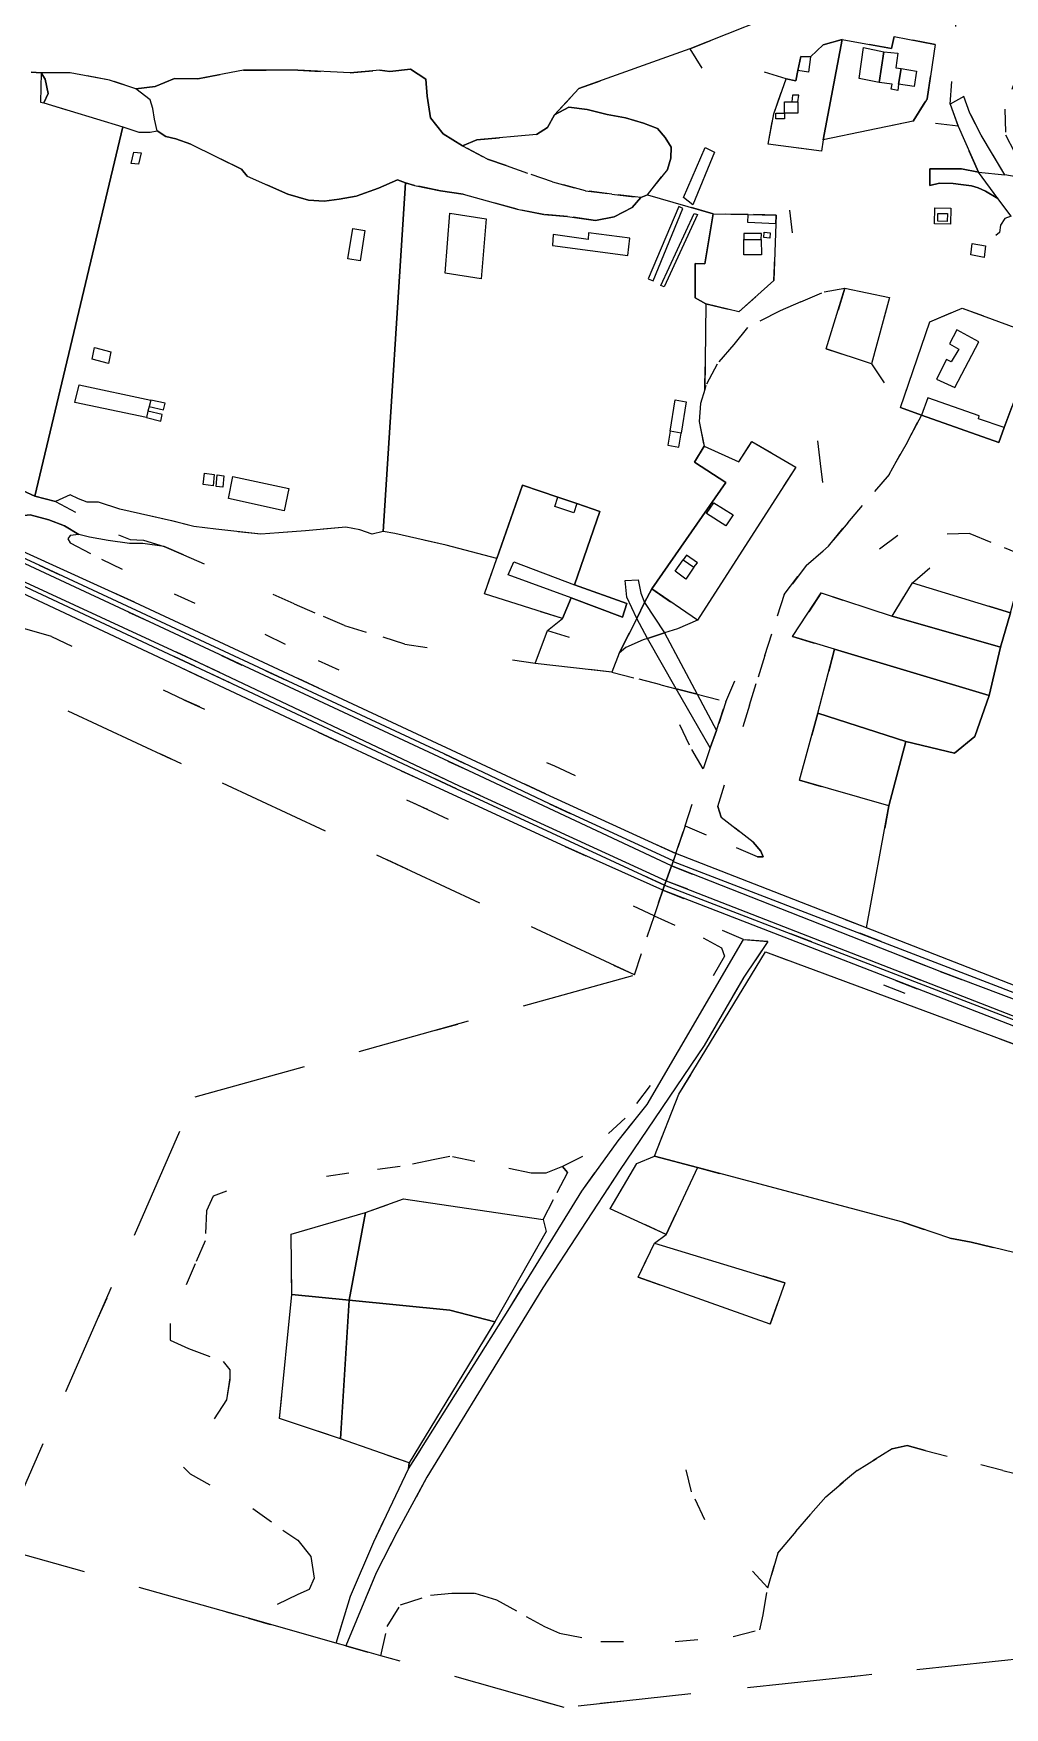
# Model space of a CAD drawing. Extents: x -14.1 to 15.6, y -19 to 8.9.
# Drawn here: x -7.19 to -2.91, y -12.36 to -4.99 of the extents above; entities that cross this region are included whole.
import ezdxf

# ---------------------------------------------------------------- set-up
doc = ezdxf.new("R2010")
doc.units = 0
doc.header["$MEASUREMENT"] = 0
doc.linetypes.add('DASHED', pattern=[0.75, 0.5, -0.25])
doc.linetypes.add('DOT', pattern=[1, 0, -1])
doc.layers.get('0').update_dxf_attribs({"linetype": 'CONTINUOUS'})

msp = doc.modelspace()

# ---------------------------------------------------------------- linework, layer by layer
at = {"color": 7, "linetype": 'DOT'}
for points in [[(-2.6318, -4.2537), (-2.7698, -4.5777), (-2.8438, -4.7517), (-2.8568, -4.7817), (-2.8628, -4.7977), (-2.8198, -4.8157), (-2.8368, -4.8727), (-2.8638, -4.9607), (-2.8488, -5.0187), (-2.8468, -5.1417), (-2.9118, -5.3237), (-2.9078, -5.4367), (-2.8688, -5.5127), (-2.8608, -5.6207), (-2.9118, -5.6117), (-3.0158, -5.4377), (-3.0648, -5.3407), (-3.0918, -5.2677), (-3.1518, -5.3017), (-3.1218, -4.8587), (-2.8468, -4.0017)], [(-4.2978, -5.0577), (-3.9718, -4.9277), (-3.9218, -4.8197), (-3.6528, -4.8097), (-3.1218, -4.8587), (-3.1518, -5.3017), (-3.1168, -5.3977), (-3.3148, -5.3757), (-3.2538, -5.2777), (-3.2178, -5.0387), (-3.3978, -5.0027), (-3.4108, -5.0557), (-3.6268, -5.0167), (-3.7108, -5.0397), (-3.7668, -5.0927), (-3.8098, -5.0917), (-3.8218, -5.1527), (-3.8308, -5.1977), (-3.8738, -5.1897)], [(-4.2978, -5.0577), (-3.8588, -5.7677), (-3.8098, -6.1707), (-3.9008, -6.2107), (-4.0438, -6.2837), (-4.1048, -6.3597), (-4.1778, -6.4457), (-4.2268, -6.5397), (-4.2318, -6.5567), (-4.2268, -6.1807), (-4.0818, -6.2157), (-3.9278, -6.0777), (-3.9188, -5.8277), (-3.9178, -5.7897), (-4.0408, -5.7867), (-4.1948, -5.7837), (-4.4848, -5.6997), (-4.3968, -5.5887), (-4.3818, -5.5387), (-4.3798, -5.4897), (-4.4058, -5.4477), (-4.4408, -5.4077), (-4.5018, -5.3847), (-4.5808, -5.3607), (-4.6618, -5.3467), (-4.7498, -5.3247), (-4.8308, -5.3147), (-4.8928, -5.3477), (-4.7858, -5.2327)], [(-4.5138, -5.7117), (-4.5518, -5.7557), (-4.6308, -5.7967), (-4.7128, -5.8127), (-4.8358, -5.7957), (-4.9408, -5.7867), (-5.0578, -5.7637), (-5.2958, -5.6967), (-5.3948, -5.6827), (-5.5098, -5.6587), (-5.5498, -5.6467), (-5.5848, -5.6347), (-5.6678, -5.6707), (-5.7658, -5.7057), (-5.8418, -5.7197), (-5.9068, -5.7287), (-5.9768, -5.7237), (-6.0678, -5.6967), (-6.2458, -5.6177), (-6.2708, -5.5867), (-6.4938, -5.4777), (-6.5608, -5.4537), (-6.6038, -5.4437), (-6.6428, -5.4187), (-6.6538, -5.3677), (-6.6618, -5.3207), (-6.6738, -5.2817), (-6.7368, -5.2337), (-6.6518, -5.2227), (-6.5668, -5.1877), (-6.4638, -5.1897), (-6.2628, -5.1517), (-6.0228, -5.1517), (-5.7928, -5.1637), (-5.6618, -5.1517), (-5.6178, -5.1577), (-5.5268, -5.1467), (-5.4598, -5.1917), (-5.4538, -5.2657), (-5.4398, -5.3617), (-5.3838, -5.4317), (-5.2988, -5.4847), (-5.1878, -5.5427), (-5.1068, -5.5707), (-4.9018, -5.6437), (-4.7578, -5.6827), (-4.6418, -5.6967)], [(-7.1408, -5.2947), (-6.7938, -5.4007), (-6.7228, -5.4237), (-6.6738, -5.4247), (-6.6428, -5.4187), (-6.6538, -5.3677), (-6.6618, -5.3207), (-6.6738, -5.2817), (-6.7368, -5.2337), (-6.8528, -5.1947), (-7.0248, -5.1627), (-7.1528, -5.1627), (-7.1358, -5.1907), (-7.1228, -5.2537)], [(-4.8928, -5.3477), (-4.8308, -5.3147), (-4.7498, -5.3247), (-4.6618, -5.3467), (-4.5808, -5.3607), (-4.5018, -5.3847), (-4.4408, -5.4077), (-4.4058, -5.4477), (-4.3798, -5.4897), (-4.3818, -5.5387), (-4.3968, -5.5887), (-4.4848, -5.6997), (-4.5138, -5.7117), (-4.6418, -5.6967), (-4.7578, -5.6827), (-4.9018, -5.6437), (-5.1068, -5.5707), (-5.1878, -5.5427), (-5.2988, -5.4847), (-5.2358, -5.4577), (-4.9728, -5.4347), (-4.9248, -5.4037)], [(-3.8098, -6.1707), (-3.7068, -6.1277), (-3.6158, -6.1117), (-3.6978, -6.3787), (-3.4978, -6.4437), (-3.3708, -6.6367), (-3.2788, -6.6697), (-3.3418, -6.7907), (-3.4208, -6.9307), (-3.6028, -7.1437), (-3.6878, -7.2467), (-3.7858, -7.3327), (-3.8828, -7.4597), (-3.9678, -7.7277), (-4.0348, -7.9467), (-4.1748, -8.3927), (-4.1598, -8.4397), (-4.0198, -8.5507), (-3.9848, -8.5897), (-3.9758, -8.6147), (-3.9998, -8.6147), (-4.3178, -8.4787), (-4.2088, -8.1347), (-4.1798, -8.0587), (-4.1398, -7.9317), (-3.7128, -6.9667), (-3.7228, -6.8827)], [(-3.8098, -6.1707), (-3.9008, -6.2107), (-4.0438, -6.2837), (-4.1048, -6.3597), (-4.1778, -6.4457), (-4.2268, -6.5397), (-4.2318, -6.5567), (-4.2508, -6.6187), (-4.2568, -6.6977), (-4.2348, -6.8067), (-4.0828, -6.8757), (-4.0248, -6.7857), (-3.8308, -6.8987), (-4.2648, -7.5727), (-4.3518, -7.6107), (-4.4088, -7.6287), (-4.4848, -7.6527), (-4.5038, -7.6587), (-4.5798, -7.6927), (-4.6088, -7.7177), (-4.6408, -7.8017), (-4.4248, -7.8577), (-4.3578, -7.8747), (-4.2658, -7.8987), (-4.1398, -7.9317), (-3.7128, -6.9667), (-3.7228, -6.8827)], [(-4.4018, -8.7197), (-4.4088, -8.7397), (-5.3248, -8.3157), (-6.4768, -7.7757), (-7.5678, -7.2647), (-8.5748, -6.7937), (-9.1418, -6.5287), (-9.1398, -6.5077), (-7.5578, -7.2507), (-6.4588, -7.7587), (-5.3138, -8.3017)], [(-9.1438, -6.5767), (-8.8508, -6.7067), (-7.5318, -7.3157), (-5.9338, -8.0657), (-5.5678, -8.2357), (-4.8468, -8.5697), (-4.4168, -8.7617), (-4.4358, -8.8167), (-4.4548, -8.8737), (-5.4518, -8.4057), (-6.5248, -7.9237), (-7.1078, -7.6447), (-7.2568, -7.6007), (-7.8518, -7.2967), (-8.1998, -7.1267), (-8.5978, -6.9197), (-8.9138, -6.7747), (-9.1498, -6.6767)], [(-9.1498, -6.6767), (-8.9138, -6.7747), (-8.5978, -6.9197), (-8.1998, -7.1267), (-7.8518, -7.2967), (-7.2568, -7.6007), (-7.1078, -7.6447), (-6.5248, -7.9237), (-5.4518, -8.4057), (-4.4548, -8.8737), (-4.5418, -9.1347), (-8.3978, -7.3377), (-9.1668, -6.9797)], [(-7.2318, -7.0027), (-7.1808, -7.0267), (-7.0898, -7.0507), (-6.8128, -7.1967), (-6.7608, -7.2177), (-6.7028, -7.2207), (-6.6118, -7.2487), (-6.7058, -7.2357), (-6.7638, -7.2357), (-6.8578, -7.2217), (-6.9408, -7.2067), (-6.9878, -7.1957), (-7.0498, -7.1567), (-7.1188, -7.1317), (-7.2018, -7.1097), (-7.2638, -7.1167), (-7.3218, -7.1497), (-7.3848, -7.2007), (-7.5658, -7.1187), (-7.5028, -7.0907), (-7.3038, -7.0217)], [(-5.1478, -7.3017), (-5.3708, -7.2427), (-5.5958, -7.1907), (-5.6478, -7.1817), (-5.6968, -7.1937), (-5.7508, -7.1757), (-5.8118, -7.1637), (-5.9888, -7.1787), (-6.1068, -7.1877), (-6.1858, -7.1937), (-6.3838, -7.1727), (-6.4808, -7.1607), (-6.5788, -7.1357), (-6.8068, -7.0847), (-6.9008, -7.0537), (-6.9498, -7.0537), (-6.9888, -7.0387), (-7.0258, -7.0207), (-7.0898, -7.0507), (-6.8128, -7.1967), (-6.7608, -7.2177), (-6.7028, -7.2207), (-6.6118, -7.2487), (-6.5268, -7.2847), (-6.0398, -7.5007), (-5.8178, -7.5957), (-5.5528, -7.6777), (-4.9788, -7.7637), (-4.9248, -7.6177), (-4.8588, -7.5657), (-5.2018, -7.4567)], [(-4.3708, -8.6317), (-4.3788, -8.6537), (-5.2708, -8.2367), (-6.6768, -7.5807), (-7.6188, -7.1417), (-7.5968, -7.1317), (-7.1618, -7.3307), (-5.3798, -8.1607), (-4.9158, -8.3817), (-4.3708, -8.6317)], [(-4.3178, -8.4787), (-4.3598, -8.5997), (-4.9338, -8.3377), (-6.7418, -7.4937), (-7.3848, -7.2007), (-7.3218, -7.1497), (-7.2638, -7.1167), (-7.2018, -7.1097), (-7.1188, -7.1317), (-7.0498, -7.1567), (-6.9878, -7.1957), (-7.0248, -7.1997), (-7.0358, -7.2147), (-7.0248, -7.2327), (-6.8868, -7.3047), (-6.5678, -7.4567), (-6.1688, -7.6347), (-5.9338, -7.7507), (-4.8938, -8.2147)], [(-6.6118, -7.2487), (-6.7058, -7.2357), (-6.7638, -7.2357), (-6.8578, -7.2217), (-6.9408, -7.2067), (-6.9878, -7.1957), (-7.0248, -7.1997), (-7.0358, -7.2147), (-7.0248, -7.2327), (-6.8868, -7.3047), (-6.5678, -7.4567), (-6.1688, -7.6347), (-5.9338, -7.7507), (-4.8938, -8.2147), (-4.3178, -8.4787), (-4.2388, -8.2277), (-4.2998, -8.1237), (-4.4248, -7.8577), (-4.6408, -7.8017), (-4.9788, -7.7637), (-5.5528, -7.6777), (-5.8178, -7.5957), (-6.0398, -7.5007), (-6.5268, -7.2847)], [(-3.7198, -7.4527), (-3.4078, -7.5557), (-3.3178, -7.4077), (-3.3178, -7.4077), (-3.0658, -7.1907), (-3.3828, -7.1997)], [(-3.0658, -7.1907), (-2.8198, -7.2917), (-2.8868, -7.5407), (-3.3178, -7.4077)], [(-4.4658, -7.4347), (-4.2648, -7.5727), (-4.3518, -7.6107), (-4.4088, -7.6287), (-4.4848, -7.6527), (-4.5038, -7.6587), (-4.5798, -7.6927), (-4.6088, -7.7177), (-4.5318, -7.5657), (-4.4968, -7.4947)], [(-4.9248, -7.6177), (-4.6088, -7.7177), (-4.6408, -7.8017), (-4.9788, -7.7637)], [(-4.4248, -7.8577), (-4.3578, -7.8747), (-4.2658, -7.8987), (-4.1398, -7.9317), (-4.1798, -8.0587), (-4.2088, -8.1347), (-4.2388, -8.2277), (-4.2998, -8.1237)], [(-4.3788, -8.6537), (-3.1958, -9.1197), (-2.3008, -9.4567), (-1.4648, -9.7637), (-0.9438, -9.9297), (-0.6608, -10.0077), (-0.6548, -9.9837), (-1.0068, -9.8887), (-1.1258, -9.8527), (-1.4958, -9.7247), (-2.4298, -9.3827), (-4.3718, -8.6347)], [(-4.4168, -8.7617), (-2.7808, -9.3957), (-1.9908, -9.6977), (-1.4298, -9.9017), (-1.1588, -10.0017), (-0.9558, -10.0617), (-0.6938, -10.1277), (-0.7118, -10.1957), (-1.2918, -9.9917), (-3.9548, -8.9877), (-4.0618, -8.9787), (-4.4358, -8.8167)], [(-4.4018, -8.7197), (-2.8268, -9.3337), (-2.0638, -9.6217), (-1.2948, -9.9017), (-1.0928, -9.9677), (-0.6798, -10.0757), (-0.6848, -10.0957), (-0.7298, -10.0857), (-1.1178, -9.9837), (-1.3368, -9.9137), (-2.2548, -9.5687), (-2.7338, -9.3847), (-4.4088, -8.7397)], [(-4.4358, -8.8167), (-4.4548, -8.8737), (-4.2388, -8.9717), (-4.1588, -9.0157), (-4.1448, -9.0517), (-4.4728, -9.6207), (-4.5818, -9.7657), (-4.7708, -9.9337), (-4.8588, -9.9777), (-4.8368, -10.0047), (-4.9438, -10.2117), (-4.9308, -10.2647), (-5.1558, -10.6617), (-5.5328, -11.2827), (-5.5358, -11.3087), (-5.0908, -10.6007), (-4.7738, -10.0867), (-4.6138, -9.8647), (-4.4858, -9.7047), (-4.0618, -8.9787)], [(-7.3448, -11.6547), (-6.4758, -9.6717), (-4.5418, -9.1347), (-4.4548, -8.8737), (-4.2388, -8.9717), (-4.1588, -9.0157), (-4.1448, -9.0517), (-4.4728, -9.6207), (-4.5818, -9.7657), (-4.7708, -9.9337), (-4.8588, -9.9777), (-4.9318, -10.0067), (-4.9968, -10.0067), (-5.2448, -9.9557), (-5.3538, -9.9337), (-5.4198, -9.9477), (-5.5728, -9.9777), (-5.7988, -10.0067), (-6.3378, -10.0867), (-6.3958, -10.1087), (-6.4248, -10.1737), (-6.4318, -10.3047), (-6.4758, -10.4067), (-6.5848, -10.6697), (-6.5848, -10.7427), (-6.5048, -10.7787), (-6.3518, -10.8367), (-6.3228, -10.8737), (-6.3228, -10.9087), (-6.3228, -10.9167), (-6.3378, -11.0047), (-6.5268, -11.3017), (-6.4978, -11.3307), (-6.2208, -11.4837), (-6.0898, -11.5787), (-6.0238, -11.6227), (-5.9658, -11.6947), (-5.9518, -11.7897), (-5.9728, -11.8407), (-6.0238, -11.8627), (-6.2408, -11.9667)], [(-6.2408, -11.9667), (-5.8548, -12.0757), (-5.7908, -11.8697), (-5.6888, -11.6297), (-5.5358, -11.3087), (-5.5328, -11.2827), (-5.8358, -11.1767), (-6.1038, -11.0877), (-6.0498, -10.5417), (-6.0528, -10.2757), (-5.7248, -10.1807), (-5.5588, -10.1207), (-4.9438, -10.2117), (-4.8368, -10.0047), (-4.8588, -9.9777), (-4.9318, -10.0067), (-4.9968, -10.0067), (-5.2448, -9.9557), (-5.3538, -9.9337), (-5.4198, -9.9477), (-5.5728, -9.9777), (-5.7988, -10.0067), (-6.3378, -10.0867), (-6.3958, -10.1087), (-6.4248, -10.1737), (-6.4318, -10.3047), (-6.4758, -10.4067), (-6.5848, -10.6697), (-6.5848, -10.7427), (-6.5048, -10.7787), (-6.3518, -10.8367), (-6.3228, -10.8737), (-6.3228, -10.9087), (-6.3378, -11.0047), (-6.5268, -11.3017), (-6.4978, -11.3307), (-6.2208, -11.4837), (-6.0898, -11.5787), (-6.0238, -11.6227), (-5.9658, -11.6947), (-5.9518, -11.7897), (-5.9728, -11.8407), (-6.0238, -11.8627)]]:
    msp.add_lwpolyline(points, close=True, dxfattribs=at)
at = {"color": 7, "linetype": 'Continuous'}
for points in [[(-3.9718, -4.9277), (-4.2978, -5.0577), (-4.7858, -5.2327), (-4.8928, -5.3477), (-4.9248, -5.4037), (-4.9728, -5.4347), (-5.2358, -5.4577), (-5.2988, -5.4847), (-5.3838, -5.4317), (-5.4398, -5.3617), (-5.4538, -5.2657), (-5.4598, -5.1917), (-5.5268, -5.1467), (-5.6178, -5.1577), (-5.6618, -5.1517), (-5.7928, -5.1637), (-6.0228, -5.1517), (-6.2628, -5.1517), (-6.4638, -5.1897), (-6.5668, -5.1877), (-6.6518, -5.2227), (-6.7368, -5.2337), (-6.8528, -5.1947), (-7.0248, -5.1627), (-7.1528, -5.1627), (-7.1968, -5.1607)], [(-3.9718, -4.9277), (-4.2978, -5.0577), (-4.7858, -5.2327), (-4.8928, -5.3477), (-4.9248, -5.4037), (-4.9728, -5.4347), (-5.2358, -5.4577), (-5.2988, -5.4847), (-5.3838, -5.4317), (-5.4398, -5.3617), (-5.4538, -5.2657), (-5.4598, -5.1917), (-5.5268, -5.1467), (-5.6178, -5.1577), (-5.6618, -5.1517), (-5.7928, -5.1637), (-6.0228, -5.1517), (-6.2628, -5.1517), (-6.4638, -5.1897), (-6.5668, -5.1877), (-6.6518, -5.2227), (-6.7368, -5.2337), (-6.8528, -5.1947), (-7.0248, -5.1627), (-7.1528, -5.1627), (-7.1968, -5.1607)], [(-7.1968, -5.1607), (-7.1528, -5.1627), (-7.1558, -5.2927), (-7.1408, -5.2947), (-6.7938, -5.4007), (-7.1808, -7.0267), (-7.2318, -7.0027)], [(-7.1968, -5.1607), (-7.1528, -5.1627), (-7.1558, -5.2927), (-7.1408, -5.2947), (-6.7938, -5.4007), (-7.1808, -7.0267), (-7.2318, -7.0027)], [(-2.8828, -5.7947), (-2.9418, -5.7157), (-3.0278, -5.5997), (-2.9118, -5.6117)]]:
    msp.add_lwpolyline(points, dxfattribs=at)
for points in [[(-3.6268, -5.0167), (-3.4108, -5.0557), (-3.3978, -5.0027), (-3.2178, -5.0387), (-3.2538, -5.2777), (-3.3148, -5.3757), (-3.7108, -5.4587)], [(-3.6268, -5.0167), (-3.4108, -5.0557), (-3.3978, -5.0027), (-3.2178, -5.0387), (-3.2538, -5.2777), (-3.3148, -5.3757), (-3.7108, -5.4587)], [(-3.7668, -5.0927), (-3.7108, -5.0397), (-3.6268, -5.0167), (-3.7108, -5.4587), (-3.7188, -5.5077), (-3.9538, -5.4767), (-3.9288, -5.3437), (-3.8738, -5.1897), (-3.8308, -5.1977), (-3.8218, -5.1527), (-3.8098, -5.0917)], [(-3.7668, -5.0927), (-3.7108, -5.0397), (-3.6268, -5.0167), (-3.7108, -5.4587), (-3.7188, -5.5077), (-3.9538, -5.4767), (-3.9288, -5.3437), (-3.8738, -5.1897), (-3.8308, -5.1977), (-3.8218, -5.1527), (-3.8098, -5.0917)], [(-3.5328, -5.0517), (-3.4438, -5.0707), (-3.4638, -5.2057), (-3.5518, -5.1877)], [(-3.4438, -5.0707), (-3.3818, -5.0767), (-3.3908, -5.1417), (-3.3678, -5.1447), (-3.3788, -5.2137), (-3.3828, -5.2407), (-3.4118, -5.2347), (-3.4078, -5.2137), (-3.4638, -5.2057)], [(-3.8098, -5.0917), (-3.7668, -5.0927), (-3.7758, -5.1597), (-3.8218, -5.1527)], [(-3.3678, -5.1447), (-3.2998, -5.1557), (-3.3098, -5.2237), (-3.3788, -5.2137)], [(-7.1528, -5.1627), (-7.1558, -5.2927), (-7.1408, -5.2947), (-7.1228, -5.2537), (-7.1358, -5.1907)], [(-3.8808, -5.2907), (-3.8488, -5.2907), (-3.8218, -5.2907), (-3.8218, -5.3407), (-3.8808, -5.3407)], [(-3.8488, -5.2907), (-3.8218, -5.2907), (-3.8188, -5.2617), (-3.8458, -5.2617)], [(-2.9118, -5.6117), (-3.0158, -5.4377), (-3.0648, -5.3407), (-3.0918, -5.2677), (-3.1518, -5.3017), (-3.1168, -5.3977), (-3.0278, -5.5997)], [(-3.9188, -5.3407), (-3.8808, -5.3407), (-3.8808, -5.3657), (-3.9188, -5.3657)], [(-6.7938, -5.4007), (-6.7228, -5.4237), (-6.6738, -5.4247), (-6.6428, -5.4187), (-6.6038, -5.4437), (-6.5608, -5.4537), (-6.4938, -5.4777), (-6.2708, -5.5867), (-6.2458, -5.6177), (-6.0678, -5.6967), (-5.9768, -5.7237), (-5.9068, -5.7287), (-5.8418, -5.7197), (-5.7658, -5.7057), (-5.6678, -5.6707), (-5.5848, -5.6347), (-5.5498, -5.6467), (-5.6478, -7.1817), (-5.6968, -7.1937), (-5.7508, -7.1757), (-5.8118, -7.1637), (-5.9888, -7.1787), (-6.1068, -7.1877), (-6.1858, -7.1937), (-6.3838, -7.1727), (-6.4808, -7.1607), (-6.5788, -7.1357), (-6.8068, -7.0847), (-6.9008, -7.0537), (-6.9498, -7.0537), (-6.9888, -7.0387), (-7.0258, -7.0207), (-7.0898, -7.0507), (-7.1808, -7.0267)], [(-6.7938, -5.4007), (-6.7228, -5.4237), (-6.6738, -5.4247), (-6.6428, -5.4187), (-6.6038, -5.4437), (-6.5608, -5.4537), (-6.4938, -5.4777), (-6.2708, -5.5867), (-6.2458, -5.6177), (-6.0678, -5.6967), (-5.9768, -5.7237), (-5.9068, -5.7287), (-5.8418, -5.7197), (-5.7658, -5.7057), (-5.6678, -5.6707), (-5.5848, -5.6347), (-5.5498, -5.6467), (-5.6478, -7.1817), (-5.6968, -7.1937), (-5.7508, -7.1757), (-5.8118, -7.1637), (-5.9888, -7.1787), (-6.1068, -7.1877), (-6.1858, -7.1937), (-6.3838, -7.1727), (-6.4808, -7.1607), (-6.5788, -7.1357), (-6.8068, -7.0847), (-6.9008, -7.0537), (-6.9498, -7.0537), (-6.9888, -7.0387), (-7.0258, -7.0207), (-7.0898, -7.0507), (-7.1808, -7.0267)], [(-6.7448, -5.5117), (-6.7128, -5.5147), (-6.7248, -5.5647), (-6.7568, -5.5617)], [(-4.2308, -5.4917), (-4.1888, -5.5127), (-4.2848, -5.7437), (-4.3258, -5.7117)], [(-3.0278, -5.5997), (-3.1018, -5.5857), (-3.1568, -5.5857), (-3.2408, -5.5857), (-3.2408, -5.6587), (-3.1988, -5.6487), (-3.1388, -5.6497), (-3.1048, -5.6547), (-3.0588, -5.6607), (-3.0288, -5.6697), (-2.9958, -5.6837), (-2.9418, -5.7157)], [(-5.5498, -5.6467), (-5.5098, -5.6587), (-5.3948, -5.6827), (-5.2958, -5.6967), (-5.0578, -5.7637), (-4.9408, -5.7867), (-4.8358, -5.7957), (-4.7128, -5.8127), (-4.6308, -5.7967), (-4.5518, -5.7557), (-4.5138, -5.7117), (-4.4848, -5.6997), (-4.1948, -5.7837), (-4.2318, -6.0047), (-4.2738, -6.0027), (-4.2748, -6.1537), (-4.2268, -6.1807), (-4.2318, -6.5567), (-4.2508, -6.6187), (-4.2568, -6.6977), (-4.2348, -6.8067), (-4.2778, -6.8777), (-4.1388, -6.9667), (-4.4658, -7.4347), (-4.4968, -7.4947), (-4.5318, -7.5657), (-4.6088, -7.7177), (-4.6408, -7.8017), (-4.9788, -7.7637), (-4.9248, -7.6177), (-4.8588, -7.5657), (-4.8208, -7.4747), (-4.5938, -7.5597), (-4.5758, -7.4997), (-4.8048, -7.4177), (-4.6938, -7.0937), (-4.7948, -7.0597), (-4.8788, -7.0307), (-5.0348, -6.9777), (-5.1478, -7.3017), (-5.3708, -7.2427), (-5.5958, -7.1907), (-5.6478, -7.1817)], [(-5.5498, -5.6467), (-5.5098, -5.6587), (-5.3948, -5.6827), (-5.2958, -5.6967), (-5.0578, -5.7637), (-4.9408, -5.7867), (-4.8358, -5.7957), (-4.7128, -5.8127), (-4.6308, -5.7967), (-4.5518, -5.7557), (-4.5138, -5.7117), (-4.4848, -5.6997), (-4.1948, -5.7837), (-4.2318, -6.0047), (-4.2738, -6.0027), (-4.2748, -6.1537), (-4.2268, -6.1807), (-4.2318, -6.5567), (-4.2508, -6.6187), (-4.2568, -6.6977), (-4.2348, -6.8067), (-4.2778, -6.8777), (-4.1388, -6.9667), (-4.4658, -7.4347), (-4.4968, -7.4947), (-4.5318, -7.5657), (-4.6088, -7.7177), (-4.6408, -7.8017), (-4.9788, -7.7637), (-4.9248, -7.6177), (-4.8588, -7.5657), (-4.8208, -7.4747), (-4.5938, -7.5597), (-4.5758, -7.4997), (-4.8048, -7.4177), (-4.6938, -7.0937), (-4.7948, -7.0597), (-4.8788, -7.0307), (-5.0348, -6.9777), (-5.1478, -7.3017), (-5.3708, -7.2427), (-5.5958, -7.1907), (-5.6478, -7.1817)], [(-5.3538, -5.7807), (-5.1938, -5.8057), (-5.2158, -6.0697), (-5.3748, -6.0447)], [(-4.3458, -5.7517), (-4.4808, -6.0707), (-4.4598, -6.0787), (-4.3288, -5.7597)], [(-4.2788, -5.7817), (-4.2648, -5.7867), (-4.4108, -6.1047), (-4.4258, -6.0987)], [(-4.1948, -5.7837), (-4.0408, -5.7867), (-3.9178, -5.7897), (-3.9188, -5.8277), (-3.9278, -6.0777), (-4.0818, -6.2157), (-4.2268, -6.1807), (-4.2748, -6.1537), (-4.2738, -6.0027), (-4.2318, -6.0047)], [(-4.1948, -5.7837), (-4.0408, -5.7867), (-3.9178, -5.7897), (-3.9188, -5.8277), (-3.9278, -6.0777), (-4.0818, -6.2157), (-4.2268, -6.1807), (-4.2748, -6.1537), (-4.2738, -6.0027), (-4.2318, -6.0047)], [(-4.0408, -5.7867), (-3.9178, -5.7897), (-3.9188, -5.8277), (-4.0428, -5.8217)], [(-3.2188, -5.7577), (-3.1488, -5.7587), (-3.1498, -5.8297), (-3.2208, -5.8277)], [(-3.2188, -5.7577), (-3.1488, -5.7587), (-3.1498, -5.8297), (-3.2208, -5.8277)], [(-3.2058, -5.7827), (-3.1638, -5.7827), (-3.1648, -5.8177), (-3.2068, -5.8167)], [(-5.7818, -5.8487), (-5.7278, -5.8577), (-5.7488, -5.9907), (-5.8038, -5.9817)], [(-4.9018, -5.9237), (-4.5708, -5.9677), (-4.5618, -5.8917), (-4.7438, -5.8677), (-4.7458, -5.8967), (-4.8988, -5.8747)], [(-4.0608, -5.8967), (-3.9838, -5.8967), (-3.9818, -5.8707), (-4.0598, -5.8707)], [(-3.9708, -5.8647), (-3.9438, -5.8677), (-3.9458, -5.8917), (-3.9728, -5.8887)], [(-4.0608, -5.8967), (-3.9838, -5.8967), (-3.9818, -5.9647), (-4.0598, -5.9647)], [(-3.0548, -5.9147), (-2.9958, -5.9247), (-3.0018, -5.9757), (-3.0608, -5.9647)], [(-3.6158, -6.1117), (-3.4188, -6.1527), (-3.4978, -6.4437), (-3.6978, -6.3787)], [(-3.6158, -6.1117), (-3.4188, -6.1527), (-3.4978, -6.4437), (-3.6978, -6.3787)], [(-3.0988, -6.1987), (-2.8078, -6.3057), (-2.8488, -6.4197), (-2.8088, -6.4407), (-2.9138, -6.7247), (-2.9378, -6.7907), (-3.2788, -6.6697), (-3.3708, -6.6367), (-3.2408, -6.2587)], [(-3.0988, -6.1987), (-2.8078, -6.3057), (-2.8488, -6.4197), (-2.8088, -6.4407), (-2.9138, -6.7247), (-2.9378, -6.7907), (-3.2788, -6.6697), (-3.3708, -6.6367), (-3.2408, -6.2587)], [(-3.1308, -6.5487), (-3.0258, -6.3477), (-3.1228, -6.2947), (-3.1548, -6.3557), (-3.1138, -6.3797), (-3.1478, -6.4357), (-3.1688, -6.4257), (-3.2128, -6.5117)], [(-6.9178, -6.3727), (-6.8458, -6.3907), (-6.8568, -6.4427), (-6.9288, -6.4237)], [(-4.3788, -8.6537), (-5.2708, -8.2367), (-6.6768, -7.5807), (-7.6188, -7.1417), (-7.6908, -7.1167), (-8.9198, -6.5367), (-9.1358, -6.4387), (-9.1398, -6.5077), (-7.5578, -7.2507), (-6.4588, -7.7587), (-5.3138, -8.3017), (-4.4018, -8.7197)], [(-4.4088, -8.7397), (-4.4168, -8.7617), (-4.8468, -8.5697), (-5.5678, -8.2357), (-5.9338, -8.0657), (-7.5318, -7.3157), (-8.8508, -6.7067), (-9.1438, -6.5767), (-9.1418, -6.5287), (-8.5748, -6.7937), (-7.5678, -7.2647), (-6.4768, -7.7757), (-5.3248, -8.3157)], [(-6.9858, -6.5367), (-6.6708, -6.6037), (-6.6778, -6.6317), (-6.6828, -6.6527), (-6.6898, -6.6807), (-7.0048, -6.6147)], [(-6.6708, -6.6037), (-6.6778, -6.6317), (-6.6148, -6.6467), (-6.6078, -6.6177)], [(-4.3628, -6.6027), (-4.3138, -6.6117), (-4.3358, -6.7497), (-4.3838, -6.7407)], [(-3.2788, -6.6697), (-2.9378, -6.7907), (-2.9138, -6.7247), (-3.0268, -6.6857), (-3.0238, -6.6727), (-3.2508, -6.5937)], [(-6.6828, -6.6527), (-6.6898, -6.6807), (-6.6268, -6.6967), (-6.6208, -6.6677)], [(-4.3358, -6.7497), (-4.3838, -6.7407), (-4.3948, -6.8027), (-4.3458, -6.8117)], [(-4.0248, -6.7857), (-3.8308, -6.8987), (-4.2648, -7.5727), (-4.4658, -7.4347), (-4.1388, -6.9667), (-4.2778, -6.8777), (-4.2348, -6.8067), (-4.0828, -6.8757)], [(-4.0248, -6.7857), (-3.8308, -6.8987), (-4.2648, -7.5727), (-4.4658, -7.4347), (-4.1388, -6.9667), (-4.2778, -6.8777), (-4.2348, -6.8067), (-4.0828, -6.8757)], [(-6.4338, -6.9257), (-6.3908, -6.9307), (-6.3958, -6.9817), (-6.4398, -6.9757)], [(-6.3778, -6.9327), (-6.3488, -6.9367), (-6.3538, -6.9867), (-6.3828, -6.9837)], [(-6.3088, -6.9397), (-6.0628, -6.9927), (-6.0828, -7.0907), (-6.3288, -7.0367)], [(-5.0348, -6.9777), (-4.8788, -7.0307), (-4.7948, -7.0597), (-4.6938, -7.0937), (-4.8048, -7.4177), (-4.5758, -7.4997), (-4.5938, -7.5597), (-4.8208, -7.4747), (-4.8588, -7.5657), (-5.2018, -7.4567), (-5.1478, -7.3017)], [(-5.0348, -6.9777), (-4.8788, -7.0307), (-4.7948, -7.0597), (-4.6938, -7.0937), (-4.8048, -7.4177), (-4.5758, -7.4997), (-4.5938, -7.5597), (-4.8208, -7.4747), (-4.8588, -7.5657), (-5.2018, -7.4567), (-5.1478, -7.3017)], [(-4.8788, -7.0307), (-4.7948, -7.0597), (-4.8078, -7.1007), (-4.8918, -7.0727)], [(-4.1918, -7.0557), (-4.1068, -7.1097), (-4.1398, -7.1577), (-4.2248, -7.1027)], [(-4.3708, -8.6317), (-4.9158, -8.3817), (-5.3798, -8.1607), (-7.1618, -7.3307), (-7.5968, -7.1317), (-7.5658, -7.1187), (-7.3848, -7.2007), (-6.7418, -7.4937), (-4.9338, -8.3377), (-4.3598, -8.5997)], [(-2.8198, -7.2917), (-2.7028, -7.2187), (-2.6288, -7.1957), (-2.4338, -7.2197), (-1.8138, -7.3957), (-0.9188, -7.6757), (-0.1768, -7.8887), (0.2162, -7.9847), (-0.5948, -9.7577), (-0.6468, -9.9527), (-1.1508, -9.8147), (-1.7078, -9.6177), (-2.3588, -9.3807), (-3.5198, -8.9277), (-3.4218, -8.3907), (-3.3478, -8.1067), (-3.1328, -8.1577), (-3.0438, -8.0847), (-2.9798, -7.9037), (-2.9308, -7.6917), (-2.8868, -7.5407)], [(-4.3268, -7.3067), (-4.2798, -7.3397), (-4.2648, -7.3197), (-4.3118, -7.2867)], [(-4.8048, -7.4177), (-4.5758, -7.4997), (-4.5938, -7.5597), (-4.8208, -7.4747), (-5.0968, -7.3737), (-5.0728, -7.3157)], [(-4.3268, -7.3067), (-4.2798, -7.3397), (-4.3148, -7.3917), (-4.3618, -7.3577)], [(-4.4968, -7.4947), (-4.5318, -7.5657), (-4.5748, -7.4717), (-4.5828, -7.3987), (-4.5248, -7.3957), (-4.5138, -7.4537)], [(-3.3178, -7.4077), (-2.8868, -7.5407), (-2.9308, -7.6917), (-3.4078, -7.5557)], [(-3.3178, -7.4077), (-2.8868, -7.5407), (-2.9308, -7.6917), (-3.4078, -7.5557)], [(-4.5318, -7.5657), (-4.4968, -7.4947), (-4.4088, -7.6287), (-4.4848, -7.6527)], [(-2.9308, -7.6917), (-2.9798, -7.9037), (-3.6608, -7.7007), (-3.8458, -7.6447), (-3.7198, -7.4527), (-3.4078, -7.5557)], [(-2.9308, -7.6917), (-2.9798, -7.9037), (-3.6608, -7.7007), (-3.8458, -7.6447), (-3.7198, -7.4527), (-3.4078, -7.5557)], [(-4.4848, -7.6527), (-4.4088, -7.6287), (-4.2658, -7.8987), (-4.3578, -7.8747)], [(-3.6608, -7.7007), (-2.9798, -7.9037), (-3.0438, -8.0847), (-3.1328, -8.1577), (-3.3478, -8.1067), (-3.7338, -7.9827)], [(-3.6608, -7.7007), (-2.9798, -7.9037), (-3.0438, -8.0847), (-3.1328, -8.1577), (-3.3478, -8.1067), (-3.7338, -7.9827)], [(-4.3578, -7.8747), (-4.2658, -7.8987), (-4.1798, -8.0587), (-4.2088, -8.1347)], [(-3.7338, -7.9827), (-3.3478, -8.1067), (-3.4218, -8.3907), (-3.8158, -8.2767)], [(-3.7338, -7.9827), (-3.3478, -8.1067), (-3.4218, -8.3907), (-3.8158, -8.2767)], [(-0.6548, -9.9837), (-0.6468, -9.9527), (-1.1508, -9.8147), (-1.7078, -9.6177), (-2.3588, -9.3807), (-3.5198, -8.9277), (-4.3598, -8.5997), (-4.3718, -8.6347), (-2.4298, -9.3827), (-1.4958, -9.7247), (-1.1258, -9.8527), (-1.0068, -9.8887)], [(-0.6608, -10.0077), (-0.9438, -9.9297), (-1.4648, -9.7637), (-2.3008, -9.4567), (-3.1958, -9.1197), (-4.3788, -8.6537), (-4.4018, -8.7197), (-2.8268, -9.3337), (-2.0638, -9.6217), (-1.2948, -9.9017), (-1.0928, -9.9677), (-0.6798, -10.0757)], [(-0.6848, -10.0957), (-0.6938, -10.1277), (-0.9558, -10.0617), (-1.1588, -10.0017), (-1.4298, -9.9017), (-1.9908, -9.6977), (-2.7808, -9.3957), (-4.4168, -8.7617), (-4.4088, -8.7397), (-2.7338, -9.3847), (-2.2548, -9.5687), (-1.3368, -9.9137), (-1.1178, -9.9837), (-0.7298, -10.0857)], [(-4.0618, -8.9787), (-3.9548, -8.9877), (-4.0598, -9.1437), (-4.2348, -9.4447), (-4.6068, -9.9957), (-4.9448, -10.5127), (-5.4548, -11.3457), (-5.5868, -11.5887), (-5.6778, -11.7667), (-5.8118, -12.0887), (-5.8548, -12.0757), (-5.7908, -11.8697), (-5.6888, -11.6297), (-5.5358, -11.3087), (-5.0908, -10.6007), (-4.7738, -10.0867), (-4.6138, -9.8647), (-4.4858, -9.7047)], [(-3.9648, -9.0327), (-1.8638, -9.8127), (-2.0888, -10.5797), (-2.5808, -10.4267), (-3.0598, -10.3117), (-3.1528, -10.2937), (-3.3608, -10.2227), (-4.2638, -9.9827), (-4.4528, -9.9317), (-4.3458, -9.6597)], [(-3.9648, -9.0327), (-1.8638, -9.8127), (-2.0888, -10.5797), (-2.5808, -10.4267), (-3.0598, -10.3117), (-3.1528, -10.2937), (-3.3608, -10.2227), (-4.2638, -9.9827), (-4.4528, -9.9317), (-4.3458, -9.6597)], [(-4.4528, -9.9317), (-4.2638, -9.9827), (-4.4018, -10.2767), (-4.6488, -10.1637), (-4.5318, -9.9647)], [(-4.4528, -9.9317), (-4.2638, -9.9827), (-4.4018, -10.2767), (-4.6488, -10.1637), (-4.5318, -9.9647)], [(-5.7248, -10.1807), (-5.5588, -10.1207), (-4.9438, -10.2117), (-4.9308, -10.2647), (-5.1558, -10.6617), (-5.3548, -10.6107), (-5.7968, -10.5657)], [(-5.7248, -10.1807), (-5.5588, -10.1207), (-4.9438, -10.2117), (-4.9308, -10.2647), (-5.1558, -10.6617), (-5.3548, -10.6107), (-5.7968, -10.5657)], [(-6.0528, -10.2757), (-5.7248, -10.1807), (-5.7968, -10.5657), (-6.0498, -10.5417)], [(-6.0528, -10.2757), (-5.7248, -10.1807), (-5.7968, -10.5657), (-6.0498, -10.5417)], [(-4.4538, -10.3157), (-3.8798, -10.4897), (-3.9438, -10.6727), (-4.5248, -10.4657)], [(-4.4538, -10.3157), (-3.8798, -10.4897), (-3.9438, -10.6727), (-4.5248, -10.4657)], [(-6.0498, -10.5417), (-5.7968, -10.5657), (-5.8358, -11.1767), (-6.1038, -11.0877)], [(-6.0498, -10.5417), (-5.7968, -10.5657), (-5.8358, -11.1767), (-6.1038, -11.0877)], [(-5.7968, -10.5657), (-5.3548, -10.6107), (-5.1558, -10.6617), (-5.5328, -11.2827), (-5.8358, -11.1767)], [(-5.7968, -10.5657), (-5.3548, -10.6107), (-5.1558, -10.6617), (-5.5328, -11.2827), (-5.8358, -11.1767)]]:
    msp.add_lwpolyline(points, close=True, dxfattribs=at)
at = {"color": 7, "linetype": 'DOT'}
for points in [[(-2.8828, -5.7947), (-2.9418, -5.7157), (-2.9958, -5.6837), (-3.0288, -5.6697), (-3.0588, -5.6607), (-3.1048, -5.6547), (-3.1388, -5.6497), (-3.1988, -5.6487), (-3.2408, -5.6587), (-3.2408, -5.5857), (-3.1568, -5.5857), (-3.1018, -5.5857), (-3.0278, -5.5997), (-3.1168, -5.3977), (-3.3148, -5.3757), (-3.7108, -5.4587), (-3.7188, -5.5077), (-3.9538, -5.4767), (-3.9288, -5.3437), (-3.8738, -5.1897), (-4.2978, -5.0577), (-3.8588, -5.7677), (-3.8098, -6.1707), (-3.7068, -6.1277), (-3.6158, -6.1117), (-3.4188, -6.1527), (-3.4978, -6.4437), (-3.3708, -6.6367), (-3.2408, -6.2587), (-3.0988, -6.1987), (-2.8078, -6.3057)], [(-2.8198, -7.2917), (-3.0658, -7.1907), (-3.3828, -7.1997), (-3.7198, -7.4527), (-3.8458, -7.6447), (-3.6608, -7.7007), (-3.7338, -7.9827), (-3.8158, -8.2767), (-3.4218, -8.3907), (-3.5198, -8.9277), (-4.3598, -8.5997), (-4.3178, -8.4787), (-3.9998, -8.6147), (-3.9758, -8.6147), (-3.9848, -8.5897), (-4.0198, -8.5507), (-4.1598, -8.4397), (-4.1748, -8.3927), (-4.0348, -7.9467), (-3.9678, -7.7277), (-3.8828, -7.4597), (-3.7858, -7.3327), (-3.6878, -7.2467), (-3.6028, -7.1437), (-3.4208, -6.9307), (-3.3418, -6.7907), (-3.2788, -6.6697), (-2.9378, -6.7907), (-2.9138, -6.7247), (-2.8088, -6.4407)], [(-1.2918, -9.9917), (-3.9548, -8.9877), (-4.0598, -9.1437), (-4.2348, -9.4447), (-4.6068, -9.9957), (-4.9448, -10.5127), (-5.4548, -11.3457), (-5.5868, -11.5887), (-5.6778, -11.7667), (-5.8118, -12.0887), (-5.6578, -12.1317), (-5.6298, -12.0027), (-5.5708, -11.9077), (-5.4398, -11.8647), (-5.3458, -11.8567), (-5.2438, -11.8567), (-5.1488, -11.8857), (-5.0178, -11.9587), (-4.9378, -12.0027), (-4.8718, -12.0317), (-4.6898, -12.0687), (-4.3618, -12.0687), (-4.1068, -12.0467), (-3.9898, -12.0177), (-3.9758, -11.9517), (-3.9548, -11.8327), (-4.2318, -11.5337), (-4.2898, -11.4097), (-4.5248, -10.4657), (-4.4538, -10.3157), (-4.4018, -10.2767), (-4.6488, -10.1637), (-4.5318, -9.9647), (-4.4528, -9.9317), (-4.3458, -9.6597), (-3.9648, -9.0327), (-1.8638, -9.8127)], [(-2.2638, -11.4827), (-2.9198, -11.3157), (-3.2618, -11.2277), (-3.3418, -11.2057), (-3.4078, -11.2207), (-3.5608, -11.3157), (-3.6998, -11.4317), (-3.8308, -11.5847), (-3.9108, -11.6797), (-3.9548, -11.8327), (-4.2318, -11.5337), (-4.2898, -11.4097), (-4.5248, -10.4657), (-3.9438, -10.6727), (-3.8798, -10.4897), (-4.4538, -10.3157), (-4.4018, -10.2767), (-4.2638, -9.9827), (-3.3608, -10.2227), (-3.1528, -10.2937), (-3.0598, -10.3117), (-2.5808, -10.4267)], [(-1.3098, -11.9807), (-4.8508, -12.3597), (-5.6578, -12.1317), (-5.6298, -12.0027), (-5.5708, -11.9077), (-5.4398, -11.8647), (-5.3458, -11.8567), (-5.2438, -11.8567), (-5.1488, -11.8857), (-5.0178, -11.9587), (-4.9378, -12.0027), (-4.8718, -12.0317), (-4.6898, -12.0687), (-4.3618, -12.0687), (-4.1068, -12.0467), (-3.9898, -12.0177), (-3.9758, -11.9517), (-3.9548, -11.8327), (-3.9108, -11.6797), (-3.8308, -11.5847), (-3.6998, -11.4317), (-3.5608, -11.3157), (-3.4078, -11.2207), (-3.3418, -11.2057), (-3.2618, -11.2277), (-2.9198, -11.3157), (-2.2638, -11.4827)]]:
    msp.add_lwpolyline(points, dxfattribs=at)
at = {"color": 5, "linetype": 'Continuous'}
msp.add_lwpolyline([(-2.8828, -5.7947), (-2.9118, -5.8047), (-2.9308, -5.8337), (-2.9348, -5.8667), (-2.9508, -5.8797)], dxfattribs=at)
at = {"color": 6, "linetype": 'DASHED'}
msp.add_lwpolyline([(6.7742, -11.9067), (3.8952, -11.4427), (-0.1858, -10.6617), (-0.8268, -10.5387), (-1.3098, -11.9807), (-4.8508, -12.3597), (-5.6578, -12.1317), (-5.8118, -12.0887), (-5.8548, -12.0757), (-6.2408, -11.9667), (-7.3448, -11.6547), (-6.4758, -9.6717), (-4.5418, -9.1347), (-8.3978, -7.3377)], dxfattribs=at)

doc.saveas('drawing.dxf')
